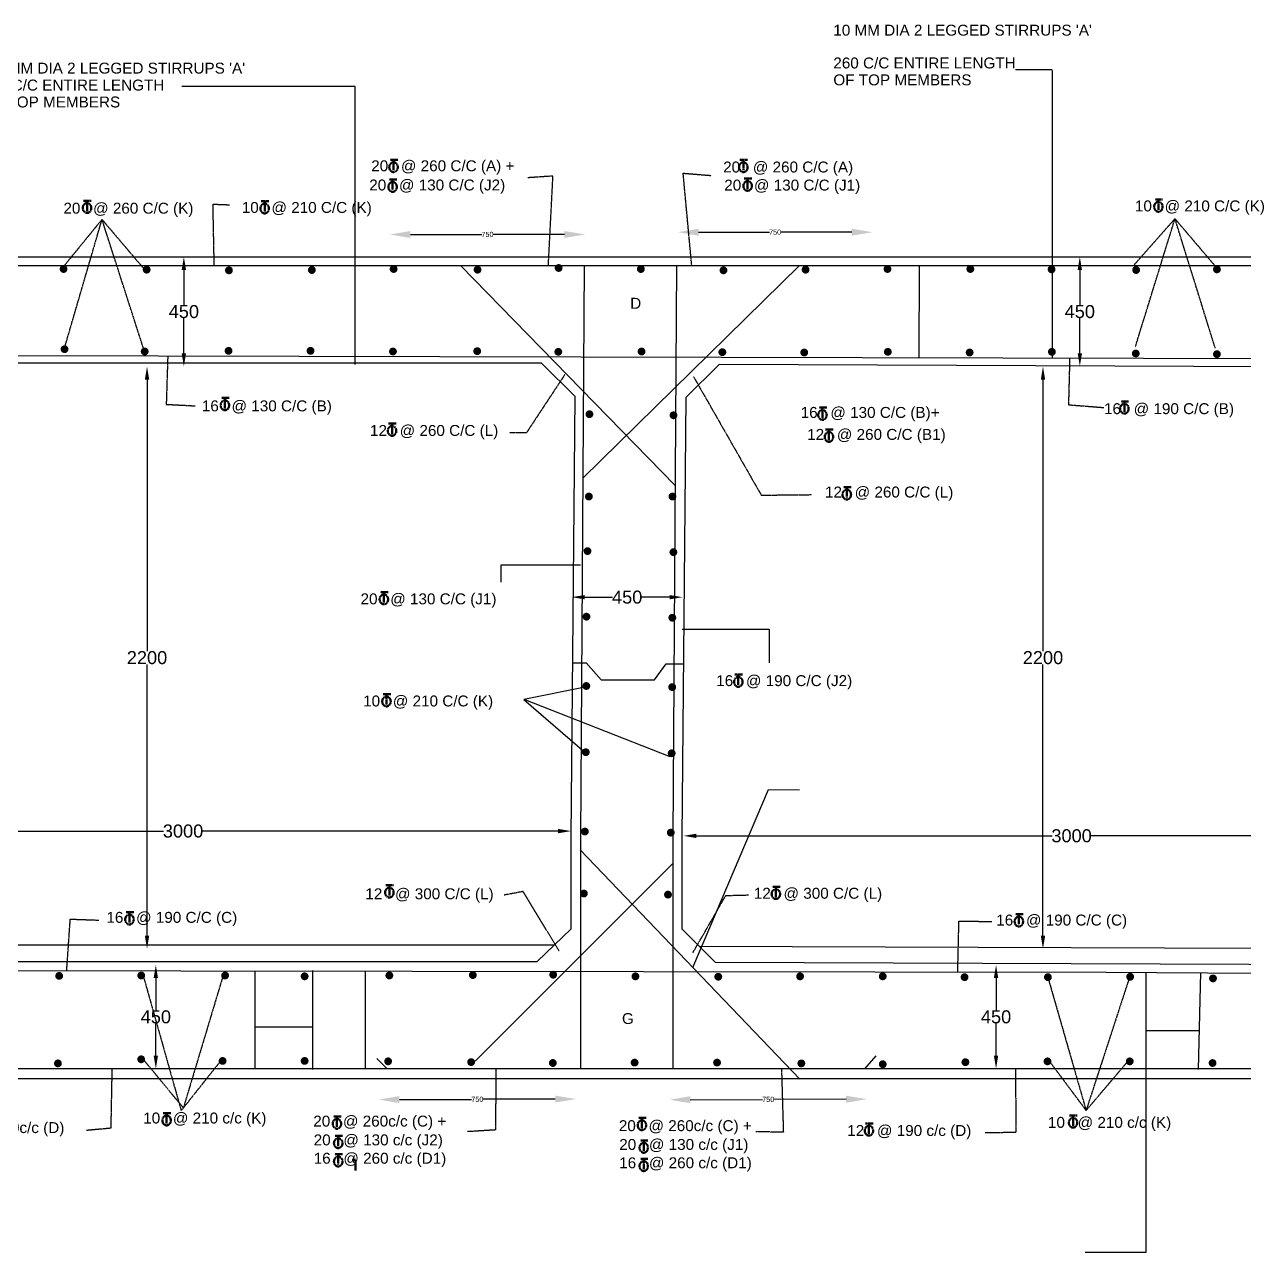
# Model space of a CAD drawing. Header units: millimetres. Extents: x 1006445 to 1027015, y 532888 to 545256.
# Drawn here: x 1015311 to 1020000, y 540536 to 545256 of the extents above; entities that cross this region are included whole.
import ezdxf

# ---------------------------------------------------------------- set-up
doc = ezdxf.new("R2010")
doc.units = ezdxf.units.MM
doc.header["$MEASUREMENT"] = 0
doc.linetypes.add('PHANTOM', pattern=[2.5, 1.25, -0.25, 0.25, -0.25, 0.25, -0.25])
for name, color, linetype in [('DIM', 7, 'Continuous'), ('DWG', 7, 'Continuous'), ('TXT', 7, 'Continuous'), ('TXT @ 1', 7, 'Continuous')]:
    doc.layers.add(name, color=color, linetype=linetype)
doc.styles.add('Notes', font='arial.ttf', dxfattribs={"height": 0.1})
doc.styles.get("Standard").update_dxf_attribs({"font": 'arial.ttf'})
doc.dimstyles.new('Civil', dxfattribs={"dimtxt": 80, "dimasz": 80, "dimexe": 0.1, "dimexo": 0.0625, "dimgap": 0.09, "dimtad": 0, "dimtih": 1, "dimtoh": 1, "dimdec": 0, "dimzin": 12, "dimdsep": 46, "dimtxsty": 'Standard', "dimcen": 0.1, "dimse1": 1, "dimse2": 1, "dimadec": 0, "dimazin": 2, "dimtfac": 1, "dimtdec": 0, "dimtofl": 0, "dimtmove": 0, "dimatfit": 3, "dimfxl": 1, "dimfrac": 1, "dimtolj": 1, "dimtzin": 0, "dimarcsym": 0})
doc.dimstyles.get("Standard").update_dxf_attribs({"dimtxt": 0.18, "dimasz": 0.18, "dimexe": 0.18, "dimexo": 0.0625, "dimgap": 0.09, "dimtad": 0, "dimtih": 1, "dimtoh": 1, "dimdec": 4, "dimzin": 0, "dimdsep": 46, "dimtxsty": 'Standard', "dimcen": 0.09, "dimadec": 0, "dimazin": 0, "dimtfac": 1, "dimtdec": 4, "dimtofl": 0, "dimtmove": 0, "dimatfit": 3, "dimfxl": 1, "dimtolj": 1, "dimtzin": 0, "dimarcsym": 0})

# ---------------------------------------------------------------- blocks, each defined once
blk = doc.blocks.new('*D62')
at = {"layer": 'Defpoints', "color": 0, "transparency": 16777216}
for p in [(1016714.1, 544457.9), (1017465.9, 544457.9), (1017465.9, 544449.1)]:
    blk.add_point(p, dxfattribs=at)
at = {"layer": 'DIM', "color": 0, "lineweight": -2, "transparency": 16777216}
for p, q in [((1016794.1, 544449.1), (1017067.9, 544449.1)), ((1017385.9, 544449.1), (1017112, 544449.1))]:
    blk.add_line(p, q, dxfattribs=at)
at = {"layer": 'DIM', "color": 0, "transparency": 16777216}
for points in [[(1016794.1, 544462.4), (1016794.1, 544435.7), (1016714.1, 544449.1)], [(1017385.9, 544462.4), (1017385.9, 544435.7), (1017465.9, 544449.1)]]:
    blk.add_solid(points, dxfattribs=at)
at = {"layer": 'DIM', "color": 0, "transparency": 16777216, "insert": (1017090, 544449.1), "char_height": 20, "attachment_point": 5}
blk.add_mtext('\\A1;750', dxfattribs=at)
blk = doc.blocks.new('*D63')
at = {"layer": 'Defpoints', "color": 0, "transparency": 16777216}
for p in [(1018570, 544457.8), (1017821.7, 544450.8), (1018570, 544450.8)]:
    blk.add_point(p, dxfattribs=at)
at = {"layer": 'DIM', "color": 0, "lineweight": -2, "transparency": 16777216}
for p, q in [((1017901.7, 544457.8), (1018173.8, 544457.8)), ((1018490, 544457.8), (1018217.9, 544457.8))]:
    blk.add_line(p, q, dxfattribs=at)
at = {"layer": 'DIM', "color": 0, "transparency": 16777216}
for points in [[(1017901.7, 544471.2), (1017901.7, 544444.5), (1017821.7, 544457.8)], [(1018490, 544471.2), (1018490, 544444.5), (1018570, 544457.8)]]:
    blk.add_solid(points, dxfattribs=at)
at = {"layer": 'DIM', "color": 0, "transparency": 16777216, "insert": (1018195.8, 544457.8), "char_height": 20, "attachment_point": 5}
blk.add_mtext('\\A1;750', dxfattribs=at)
blk = doc.blocks.new('*D74')
at = {"color": 0, "lineweight": -2, "transparency": 16777216}
for p, q in [((1015815.3, 541590.8), (1015815.3, 541467.1)), ((1015815.3, 541292), (1015815.3, 541415.8))]:
    blk.add_line(p, q, dxfattribs=at)
at = {"color": 0, "transparency": 16777216}
for points in [[(1015806.9, 541590.8), (1015823.6, 541590.8), (1015815.3, 541640.8)], [(1015806.9, 541292), (1015823.6, 541292), (1015815.3, 541242)]]:
    blk.add_solid(points, dxfattribs=at)
at = {"layer": 'Defpoints', "color": 0, "transparency": 16777216}
for p in [(1015787.3, 541640.8), (1015815.3, 541640.8), (1015789.3, 541242)]:
    blk.add_point(p, dxfattribs=at)
at = {"color": 0, "transparency": 16777216, "insert": (1015815.3, 541441.4), "char_height": 50, "attachment_point": 5}
blk.add_mtext('\\A1;450', dxfattribs=at)
blk = doc.blocks.new('*D75')
at = {"color": 0, "lineweight": -2, "transparency": 16777216}
for p, q in [((1015781.4, 543891.3), (1015781.4, 542847.8)), ((1015781.4, 541753.2), (1015781.4, 542796.6))]:
    blk.add_line(p, q, dxfattribs=at)
at = {"color": 0, "transparency": 16777216}
for points in [[(1015773.1, 543891.3), (1015789.8, 543891.3), (1015781.4, 543941.3)], [(1015773.1, 541753.2), (1015789.8, 541753.2), (1015781.4, 541703.2)]]:
    blk.add_solid(points, dxfattribs=at)
at = {"layer": 'Defpoints', "color": 0, "transparency": 16777216}
for p in [(1015781.4, 543941.3), (1015781.4, 543941.3), (1015791.3, 541703.2)]:
    blk.add_point(p, dxfattribs=at)
at = {"color": 0, "transparency": 16777216, "insert": (1015781.4, 542822.2), "char_height": 50, "attachment_point": 5}
blk.add_mtext('\\A1;2200', dxfattribs=at)
blk = doc.blocks.new('*D76')
at = {"color": 0, "lineweight": -2, "transparency": 16777216}
for p, q in [((1015923, 544313), (1015923, 544178.1)), ((1015923, 543991.9), (1015923, 544126.8))]:
    blk.add_line(p, q, dxfattribs=at)
at = {"color": 0, "transparency": 16777216}
for points in [[(1015914.7, 544313), (1015931.3, 544313), (1015923, 544363)], [(1015914.7, 543991.9), (1015931.3, 543991.9), (1015923, 543941.9)]]:
    blk.add_solid(points, dxfattribs=at)
at = {"layer": 'Defpoints', "color": 0, "transparency": 16777216}
for p in [(1015923, 544363), (1015923, 544363), (1015923, 543941.9)]:
    blk.add_point(p, dxfattribs=at)
at = {"color": 0, "transparency": 16777216, "insert": (1015923, 544152.4), "char_height": 50, "attachment_point": 5}
blk.add_mtext('\\A1;450', dxfattribs=at)
blk = doc.blocks.new('*D77')
at = {"color": 0, "lineweight": -2, "transparency": 16777216}
for p, q in [((1014477.9, 542155.7), (1015845.2, 542155.7)), ((1017361.8, 542155.7), (1015994.5, 542155.7))]:
    blk.add_line(p, q, dxfattribs=at)
at = {"color": 0, "transparency": 16777216}
for points in [[(1014477.9, 542164.1), (1014477.9, 542147.4), (1014427.9, 542155.7)], [(1017361.8, 542164.1), (1017361.8, 542147.4), (1017411.8, 542155.7)]]:
    blk.add_solid(points, dxfattribs=at)
at = {"layer": 'Defpoints', "color": 0, "transparency": 16777216}
for p in [(1017411.8, 542155.7), (1014427.9, 542127.3), (1017411.8, 542124.4)]:
    blk.add_point(p, dxfattribs=at)
at = {"color": 0, "transparency": 16777216, "insert": (1015919.9, 542155.7), "char_height": 50, "attachment_point": 5}
blk.add_mtext('\\A1;3000', dxfattribs=at)
blk = doc.blocks.new('*D78')
at = {"color": 0, "lineweight": -2, "transparency": 16777216}
for p, q in [((1019045, 541590.8), (1019045, 541467.1)), ((1019045, 541292), (1019045, 541415.8))]:
    blk.add_line(p, q, dxfattribs=at)
at = {"color": 0, "transparency": 16777216}
for points in [[(1019036.7, 541590.8), (1019053.3, 541590.8), (1019045, 541640.8)], [(1019036.7, 541292), (1019053.3, 541292), (1019045, 541242)]]:
    blk.add_solid(points, dxfattribs=at)
at = {"layer": 'Defpoints', "color": 0, "transparency": 16777216}
for p in [(1019045, 541640.8), (1019231.3, 541640.8), (1019233.3, 541242)]:
    blk.add_point(p, dxfattribs=at)
at = {"color": 0, "transparency": 16777216, "insert": (1019045, 541441.4), "char_height": 50, "attachment_point": 5}
blk.add_mtext('\\A1;450', dxfattribs=at)
blk = doc.blocks.new('*D79')
at = {"color": 0, "lineweight": -2, "transparency": 16777216}
for p, q in [((1019225.4, 543891.3), (1019225.4, 542847.8)), ((1019225.4, 541753.2), (1019225.4, 542796.6))]:
    blk.add_line(p, q, dxfattribs=at)
at = {"color": 0, "transparency": 16777216}
for points in [[(1019217.1, 543891.3), (1019233.8, 543891.3), (1019225.4, 543941.3)], [(1019217.1, 541753.2), (1019233.8, 541753.2), (1019225.4, 541703.2)]]:
    blk.add_solid(points, dxfattribs=at)
at = {"layer": 'Defpoints', "color": 0, "transparency": 16777216}
for p in [(1019225.4, 543941.3), (1019225.4, 543941.3), (1019235.3, 541703.2)]:
    blk.add_point(p, dxfattribs=at)
at = {"color": 0, "transparency": 16777216, "insert": (1019225.4, 542822.2), "char_height": 50, "attachment_point": 5}
blk.add_mtext('\\A1;2200', dxfattribs=at)
blk = doc.blocks.new('*D80')
at = {"color": 0, "lineweight": -2, "transparency": 16777216}
for p, q in [((1019367, 544313), (1019367, 544178.1)), ((1019367, 543991.9), (1019367, 544126.8))]:
    blk.add_line(p, q, dxfattribs=at)
at = {"color": 0, "transparency": 16777216}
for points in [[(1019358.7, 544313), (1019375.3, 544313), (1019367, 544363)], [(1019358.7, 543991.9), (1019375.3, 543991.9), (1019367, 543941.9)]]:
    blk.add_solid(points, dxfattribs=at)
at = {"layer": 'Defpoints', "color": 0, "transparency": 16777216}
for p in [(1019367, 544363), (1019367, 544363), (1019367, 543941.9)]:
    blk.add_point(p, dxfattribs=at)
at = {"color": 0, "transparency": 16777216, "insert": (1019367, 544152.4), "char_height": 50, "attachment_point": 5}
blk.add_mtext('\\A1;450', dxfattribs=at)
blk = doc.blocks.new('*D81')
at = {"color": 0, "lineweight": -2, "transparency": 16777216}
for p, q in [((1017893.4, 542137.4), (1019260.7, 542137.4)), ((1020777.3, 542137.4), (1019410, 542137.4))]:
    blk.add_line(p, q, dxfattribs=at)
at = {"color": 0, "transparency": 16777216}
for points in [[(1017893.4, 542145.7), (1017893.4, 542129), (1017843.4, 542137.4)], [(1020777.3, 542145.7), (1020777.3, 542129), (1020827.3, 542137.4)]]:
    blk.add_solid(points, dxfattribs=at)
at = {"layer": 'Defpoints', "color": 0, "transparency": 16777216}
for p in [(1017843.4, 542108.9), (1020827.3, 542137.4), (1020827.3, 542106)]:
    blk.add_point(p, dxfattribs=at)
at = {"color": 0, "transparency": 16777216, "insert": (1019335.3, 542137.4), "char_height": 50, "attachment_point": 5}
blk.add_mtext('\\A1;3000', dxfattribs=at)
blk = doc.blocks.new('*D84')
at = {"color": 0, "lineweight": -2, "transparency": 16777216}
for p, q in [((1017463.7, 543054.8), (1017570.8, 543054.8)), ((1017790.3, 543054.8), (1017683.3, 543054.8))]:
    blk.add_line(p, q, dxfattribs=at)
at = {"color": 0, "transparency": 16777216}
for points in [[(1017463.7, 543063.1), (1017463.7, 543046.5), (1017413.7, 543054.8)], [(1017790.3, 543063.1), (1017790.3, 543046.5), (1017840.3, 543054.8)]]:
    blk.add_solid(points, dxfattribs=at)
at = {"layer": 'Defpoints', "color": 0, "transparency": 16777216}
for p in [(1017413.7, 543052.3), (1017840.3, 543054.8), (1017840.3, 543054.8)]:
    blk.add_point(p, dxfattribs=at)
at = {"color": 0, "transparency": 16777216, "insert": (1017627, 543054.8), "char_height": 50, "attachment_point": 5}
blk.add_mtext('\\A1;450', dxfattribs=at)
blk = doc.blocks.new('*D86')
at = {"layer": 'Defpoints', "color": 0, "transparency": 16777216}
for p in [(1016671.7, 541117.7), (1017430.8, 541125.7), (1017430.8, 541120)]:
    blk.add_point(p, dxfattribs=at)
at = {"layer": 'DIM', "color": 0, "lineweight": -2, "transparency": 16777216}
for p, q in [((1016751.6, 541123.7), (1017029.1, 541124.5)), ((1017350.8, 541125.5), (1017073.3, 541124.6))]:
    blk.add_line(p, q, dxfattribs=at)
at = {"layer": 'DIM', "color": 0, "transparency": 16777216}
for points in [[(1016751.6, 541137), (1016751.7, 541110.3), (1016671.6, 541123.4)], [(1017350.7, 541138.8), (1017350.8, 541112.1), (1017430.8, 541125.7)]]:
    blk.add_solid(points, dxfattribs=at)
at = {"layer": 'DIM', "color": 0, "transparency": 16777216, "insert": (1017051.2, 541124.6), "char_height": 20, "attachment_point": 5}
blk.add_mtext('\\A1;750', dxfattribs=at)
blk = doc.blocks.new('*D87')
at = {"layer": 'Defpoints', "color": 0, "transparency": 16777216}
for p in [(1017789.7, 541117.2), (1018548.8, 541125.2), (1018548.8, 541119.5)]:
    blk.add_point(p, dxfattribs=at)
at = {"layer": 'DIM', "color": 0, "lineweight": -2, "transparency": 16777216}
for p, q in [((1017869.6, 541123.2), (1018147.1, 541124)), ((1018468.8, 541125), (1018191.3, 541124.1))]:
    blk.add_line(p, q, dxfattribs=at)
at = {"layer": 'DIM', "color": 0, "transparency": 16777216}
for points in [[(1017869.6, 541136.5), (1017869.7, 541109.8), (1017789.6, 541122.9)], [(1018468.7, 541138.3), (1018468.8, 541111.6), (1018548.8, 541125.2)]]:
    blk.add_solid(points, dxfattribs=at)
at = {"layer": 'DIM', "color": 0, "transparency": 16777216, "insert": (1018169.2, 541124.1), "char_height": 20, "attachment_point": 5}
blk.add_mtext('\\A1;750', dxfattribs=at)

msp = doc.modelspace()

# ---------------------------------------------------------------- linework, layer by layer
for points in [[(1019260.5, 545082.5), (1019119.5, 545082.5)], [(1019262.00493, 543974.04003), (1019262.00493, 545079.5)], [(1016581, 543949), (1016581, 545018.5), (1015915, 545018.5)], [(1016986.5, 544329.86897), (1017811.41179, 543484.0006)], [(1017456.79828, 543512.41361), (1018289.5, 544329.86897)], [(1018749.5, 544329.86897), (1018748.64241, 543975.28163)], [(1017447.5, 543178.5), (1017141.5, 543178.5), (1017141.5, 543113)], [(1017838.5, 542932.5), (1018173.5, 542932.5), (1018173.5, 542802)], [(1017417.7929, 542802.96198), (1017469.5, 542803), (1017527, 542736.5), (1017732.5, 542736.5), (1017777, 542799), (1017843.59396, 542798.40858)], [(1017230, 542662.5), (1017465, 542710)], [(1017230, 542663), (1017791, 542442)], [(1017230, 542662), (1017464.5, 542459.5)], [(1017879.5, 541631), (1018170, 542315.5), (1018289, 542314.5)], [(1017446.5, 542083), (1018290.5, 541202.5)], [(1017802, 542031), (1017042.5, 541271)], [(1016195.5, 541617), (1016195.5, 541242)], [(1016417, 541619.5), (1016417, 541239.5)], [(1016620, 541617), (1016620, 541242)], [(1019621, 541611.5), (1019621, 540536), (1019387, 540536)], [(1019831.5, 541611.5), (1019821.5, 541239)], [(1016414.5, 541401.5), (1016196.5, 541401.5)], [(1019619.5, 541389.5), (1019825, 541389.5)]]:
    msp.add_lwpolyline(points)
at = {"layer": 'DIM'}
for points in [[(1018540.69967, 541242.02668), (1018584.02583, 541291.43803)], [(1016705.10826, 541242.02668), (1016665.11482, 541281.60863)]]:
    msp.add_lwpolyline(points, dxfattribs=at)
at = {"layer": 'DWG'}
for points in [[(1007149, 542132.91582), (1007164, 544363), (1021269.64132, 544363), (1021254.64132, 542132.91582)], [(1007181.50684, 542132.91582), (1007196.50684, 544329.86897), (1021235.33484, 544329.86897), (1021220.33484, 542132.91582)], [(1017462.37957, 544329.86897), (1017447.37957, 542132.91582)], [(1017817.18707, 544329.86897), (1017802.18707, 542132.91582)], [(1007196.50684, 543959.52664), (1008630.9062, 543970.89505), (1013119.91679, 543988.89507), (1021235.33484, 543969.26741)], [(1017411.85802, 542132.91582), (1017426.85802, 543826.41069), (1017298.11364, 543954.12833), (1014560.01559, 543954.12833), (1014435.48309, 543832.1124)], [(1020827.2511, 542132.91582), (1020842.2511, 543809.78937), (1020717.05817, 543937.8055), (1017980.82711, 543949.1528), (1017852.68373, 543821.91838)], [(1017852.68373, 543821.91838), (1017837.68373, 542132.91582)], [(1021254.64132, 542132.91582), (1021254.64132, 541203.5), (1007149, 541203.5), (1007149, 542132.91582)], [(1021220.33484, 542132.91582), (1021220.33484, 541242.02668), (1007181.50684, 541242.02668), (1007181.50684, 542132.91582)], [(1014420.48309, 542132.91582), (1014420.48309, 541781.79571), (1014546.19912, 541654.78934), (1017281.5397, 541654.78934), (1017411.85802, 541779.76908), (1017411.85802, 542132.91582)], [(1017447.37957, 542132.91582), (1017447.37957, 541242.02668)], [(1017802.18707, 542132.91582), (1017802.18707, 541242.02668)], [(1017837.68373, 542132.91582), (1017837.68373, 541779.47873), (1017964.67773, 541652.31302), (1020701.91019, 541641.09903), (1020827.2511, 541763.48808), (1020827.2511, 542132.91582)], [(1014482.61043, 541719.0307), (1017347.3934, 541717.9453)], [(1017903.22086, 541713.85299), (1020765.08249, 541702.78359)], [(1007181.50684, 541591.97625), (1013242.25129, 541621.96149), (1019468.46918, 541612.99935), (1021220.33484, 541602.04119)]]:
    msp.add_lwpolyline(points, dxfattribs=at)
at = {"layer": 'DWG', "const_width": 15}
for points in [[(1015453.07509, 544316.36432, 1), (1015468.07509, 544316.36432, 1)], [(1015772.55806, 544313.80176, 1), (1015787.55806, 544313.80176, 1)], [(1016088.70805, 544311.24466, 1), (1016103.70805, 544311.24466, 1)], [(1016407.41795, 544312.52321, 1), (1016422.41795, 544312.52321, 1)], [(1016721.83397, 544316.34245, 1), (1016736.83397, 544316.34245, 1)], [(1017044.38374, 544313.78535, 1), (1017059.38374, 544313.78535, 1)], [(1017356.09464, 544320.19448, 1), (1017371.09464, 544320.19448, 1)], [(1017672.24463, 544316.35883, 1), (1017687.24463, 544316.35883, 1)], [(1017989.67457, 544311.24462, 1), (1018004.67457, 544311.24462, 1)], [(1018305.35334, 544313.75255, 1), (1018320.35334, 544313.75255, 1)], [(1018620.22337, 544316.30966, 1), (1018635.22337, 544316.30966, 1)], [(1018938.59402, 544316.32878, 1), (1018953.59402, 544316.32878, 1)], [(1019250.90413, 544315.05023, 1), (1019265.90413, 544315.05023, 1)], [(1019576.01382, 544312.49313, 1), (1019591.01382, 544312.49313, 1)], [(1019886.60572, 544314.94639, 1), (1019901.60572, 544314.94639, 1)], [(1015456.91497, 544008.23449, 1), (1015471.91497, 544008.23449, 1)], [(1015764.87832, 543999.27921, 1), (1015779.87832, 543999.27921, 1)], [(1016087.42809, 544001.83628, 1), (1016102.42809, 544001.83628, 1)], [(1016402.29812, 544001.83628, 1), (1016417.29812, 544001.83628, 1)], [(1016719.27405, 543999.2628, 1), (1016734.27405, 543999.2628, 1)], [(1017043.10378, 544000.54135, 1), (1017058.10378, 544000.54135, 1)], [(1017354.81469, 543998.00062, 1), (1017369.81469, 543998.00062, 1)], [(1017674.80454, 543999.27918, 1), (1017689.80454, 543999.27918, 1)], [(1017985.36348, 543996.6729, 1), (1018000.36348, 543996.6729, 1)], [(1018300.23351, 543995.39435, 1), (1018315.23351, 543995.39435, 1)], [(1018621.50332, 543997.95142, 1), (1018636.50332, 543997.95142, 1)], [(1018936.0341, 543995.41348, 1), (1018951.0341, 543995.41348, 1)], [(1019252.18409, 543997.97055, 1), (1019267.18409, 543997.97055, 1)], [(1019574.73386, 543991.57782, 1), (1019589.73386, 543991.57782, 1)], [(1019886.60572, 543988.91688, 1), (1019901.60572, 543988.91688, 1)], [(1017474.44318, 543758.22843, 1), (1017489.44318, 543758.22843, 1)], [(1017797.66681, 543754.06242, 1), (1017812.66681, 543754.06242, 1)], [(1017472.35785, 543441.61053, 1), (1017487.35785, 543441.61053, 1)], [(1017793.49616, 543441.61053, 1), (1017808.49616, 543441.61053, 1)], [(1017467.10176, 543231.8922, 1), (1017482.10176, 543231.8922, 1)], [(1017797.17038, 543227.73628, 1), (1017812.17038, 543227.73628, 1)], [(1017463.10176, 542979.8922, 1), (1017478.10176, 542979.8922, 1)], [(1017793.17038, 542975.73628, 1), (1017808.17038, 542975.73628, 1)], [(1017462.60176, 542713.3922, 1), (1017477.60176, 542713.3922, 1)], [(1017792.67038, 542709.23628, 1), (1017807.67038, 542709.23628, 1)], [(1017460.60176, 542458.8922, 1), (1017475.60176, 542458.8922, 1)], [(1017790.67038, 542454.73628, 1), (1017805.67038, 542454.73628, 1)], [(1017457.10176, 542153.8922, 1), (1017472.10176, 542153.8922, 1)], [(1017787.17038, 542149.73628, 1), (1017802.17038, 542149.73628, 1)], [(1017453.1872, 541915.68977, 1), (1017468.1872, 541915.68977, 1)], [(1017776.41084, 541911.52372, 1), (1017791.41084, 541911.52372, 1)], [(1015436.13087, 541599.04102, 1), (1015451.13087, 541599.04102, 1)], [(1015751.53412, 541600.55903, 1), (1015766.53412, 541600.55903, 1)], [(1016073.9467, 541600.55903, 1), (1016088.9467, 541600.55903, 1)], [(1016379.78568, 541597.44885, 1), (1016394.78568, 541597.44885, 1)], [(1016705.35924, 541600.60625, 1), (1016720.35924, 541600.60625, 1)], [(1017026.19139, 541602.18496, 1), (1017041.19139, 541602.18496, 1)], [(1017335.23364, 541603.63552, 1), (1017350.23364, 541603.63552, 1)], [(1017651.32446, 541597.32068, 1), (1017666.32446, 541597.32068, 1)], [(1017969.77129, 541595.76895, 1), (1017984.77129, 541595.76895, 1)], [(1018284.28162, 541597.34766, 1), (1018299.28162, 541597.34766, 1)], [(1018601.95286, 541597.34766, 1), (1018616.95286, 541597.34766, 1)], [(1018916.46319, 541594.19025, 1), (1018931.46319, 541594.19025, 1)], [(1019236.90103, 541594.15653, 1), (1019251.90103, 541594.15653, 1)], [(1019552.99185, 541595.73524, 1), (1019567.99185, 541595.73524, 1)], [(1019871.38156, 541589.35634, 1), (1019886.38156, 541589.35634, 1)], [(1015751.53412, 541278.50219, 1), (1015766.53412, 541278.50219, 1)], [(1015431.38953, 541262.77579, 1), (1015446.38953, 541262.77579, 1)], [(1016064.46403, 541272.18734, 1), (1016079.46403, 541272.18734, 1)], [(1016379.78568, 541272.23457, 1), (1016394.78568, 541272.23457, 1)], [(1016700.6179, 541270.65587, 1), (1016715.6179, 541270.65587, 1)], [(1017019.86957, 541267.49843, 1), (1017034.86957, 541267.49843, 1)], [(1017333.65315, 541264.21285, 1), (1017348.65315, 541264.21285, 1)], [(1017648.16355, 541265.79159, 1), (1017663.16355, 541265.79159, 1)], [(1017965.02989, 541265.81857, 1), (1017980.02989, 541265.81857, 1)], [(1018289.02295, 541262.66113, 1), (1018304.02295, 541262.66113, 1)], [(1018601.95286, 541259.50372, 1), (1018616.95286, 541259.50372, 1)], [(1018919.6241, 541267.39727, 1), (1018934.6241, 541267.39727, 1)], [(1019235.32054, 541270.52099, 1), (1019250.32054, 541270.52099, 1)], [(1019551.41136, 541270.52099, 1), (1019566.41136, 541270.52099, 1)], [(1019869.80114, 541264.14206, 1), (1019884.80114, 541264.14206, 1)]]:
    msp.add_lwpolyline(points, format="xyb", close=True, dxfattribs=at)
at = {"layer": 'TXT', "linetype": 'PHANTOM', "lineweight": 50}
for points in [[(1016728.99126, 544695.88525), (1016728.99126, 544735.93617), (1016715.88964, 544735.93617)], [(1016728.99126, 544735.93617), (1016745.26903, 544735.93617)], [(1018073.71487, 544695.85876), (1018073.71487, 544735.90968), (1018060.61324, 544735.90968)], [(1018073.71487, 544735.90968), (1018089.99264, 544735.90968)], [(1016725.37576, 544620.05117), (1016725.37576, 544660.10209), (1016712.27414, 544660.10209)], [(1016725.37576, 544660.10209), (1016741.65354, 544660.10209)], [(1018089.98445, 544623.63579), (1018089.98445, 544663.68671), (1018076.88282, 544663.68671)], [(1018089.98445, 544663.68671), (1018106.26222, 544663.68671)], [(1015550.85682, 544538.92526), (1015550.85682, 544578.97618), (1015537.7552, 544578.97618)], [(1015550.85682, 544578.97618), (1015567.13459, 544578.97618)], [(1016233.67145, 544536.99477), (1016233.67145, 544577.04569), (1016220.56982, 544577.04569)], [(1016233.67145, 544577.04569), (1016249.94922, 544577.04569)], [(1019669.12293, 544543.74595), (1019669.12293, 544583.79687), (1019656.0213, 544583.79687)], [(1019669.12293, 544583.79687), (1019685.4007, 544583.79687)], [(1016080.73467, 543780.57051), (1016080.73467, 543820.62143), (1016067.63304, 543820.62143)], [(1016080.73467, 543820.62143), (1016097.01244, 543820.62143)], [(1019538.40556, 543767.60475), (1019538.40556, 543807.65567), (1019525.30393, 543807.65567)], [(1019538.40556, 543807.65567), (1019554.68333, 543807.65567)], [(1018377.69687, 543743.44635), (1018377.69687, 543783.49727), (1018364.59525, 543783.49727)], [(1018377.69687, 543783.49727), (1018393.97465, 543783.49727)], [(1016723.31353, 543682.10565), (1016723.31353, 543722.15657), (1016710.21191, 543722.15657)], [(1016723.31353, 543722.15657), (1016739.5913, 543722.15657)], [(1018402.69687, 543658.94635), (1018402.69687, 543698.99727), (1018389.59525, 543698.99727)], [(1018402.69687, 543698.99727), (1018418.97465, 543698.99727)], [(1018471.19687, 543437.44635), (1018471.19687, 543477.49727), (1018458.09525, 543477.49727)], [(1018471.19687, 543477.49727), (1018487.47465, 543477.49727)], [(1016691.81353, 543034.60565), (1016691.81353, 543074.65657), (1016678.71191, 543074.65657)], [(1016691.81353, 543074.65657), (1016708.0913, 543074.65657)], [(1018054.28657, 542717.4253), (1018054.28657, 542757.47621), (1018041.18494, 542757.47621)], [(1018054.28657, 542757.47621), (1018070.56434, 542757.47621)], [(1016701.81353, 542642.10565), (1016701.81353, 542682.15657), (1016688.71191, 542682.15657)], [(1016701.81353, 542682.15657), (1016718.0913, 542682.15657)], [(1016713.07056, 541907.49321), (1016713.07056, 541947.54413), (1016699.96894, 541947.54413)], [(1016713.07056, 541947.54413), (1016729.34833, 541947.54413)], [(1018198.7384, 541901.79416), (1018198.7384, 541941.84507), (1018185.63678, 541941.84507)], [(1018198.7384, 541941.84507), (1018215.01618, 541941.84507)], [(1015713.91024, 541803.76208), (1015713.91024, 541843.813), (1015700.80861, 541843.813)], [(1015713.91024, 541843.813), (1015730.18801, 541843.813)], [(1019132.69408, 541795.9934), (1019132.69408, 541836.04431), (1019119.59245, 541836.04431)], [(1019132.69408, 541836.04431), (1019148.97185, 541836.04431)], [(1015856.67887, 541031.5515), (1015856.67887, 541071.60242), (1015843.57724, 541071.60242)], [(1015856.67887, 541071.60242), (1015872.95664, 541071.60242)], [(1016511.33126, 541018.56554), (1016511.33126, 541058.61646), (1016498.22964, 541058.61646)], [(1016511.33126, 541058.61646), (1016527.60903, 541058.61646)], [(1019341.05337, 541022.79633), (1019341.05337, 541062.84725), (1019327.95174, 541062.84725)], [(1019341.05337, 541062.84725), (1019357.33114, 541062.84725)], [(1017683.73194, 541013.07397), (1017683.73194, 541053.12489), (1017670.63032, 541053.12489)], [(1017683.73194, 541053.12489), (1017700.00972, 541053.12489)], [(1018556.49573, 540992.10156), (1018556.49573, 541032.15248), (1018543.39411, 541032.15248)], [(1018556.49573, 541032.15248), (1018572.77351, 541032.15248)], [(1016516.33126, 540944.06554), (1016516.33126, 540984.11646), (1016503.22964, 540984.11646)], [(1016516.33126, 540984.11646), (1016532.60903, 540984.11646)], [(1017690.83126, 540926.56554), (1017690.83126, 540966.61646), (1017677.72964, 540966.61646)], [(1017690.83126, 540966.61646), (1017707.10903, 540966.61646)], [(1016516.33126, 540873.56554), (1016516.33126, 540913.61646), (1016503.22964, 540913.61646)], [(1016516.33126, 540913.61646), (1016532.60903, 540913.61646)], [(1016583.23194, 540851.57397), (1016583.23194, 540891.62489), (1016570.13032, 540891.62489)], [(1017690.83126, 540856.06554), (1017690.83126, 540896.11646), (1017677.72964, 540896.11646)], [(1017690.83126, 540896.11646), (1017707.10903, 540896.11646)]]:
    msp.add_lwpolyline(points, dxfattribs=at)
for centre in [(1016728.99137, 544707.78155), (1018073.71497, 544707.75507), (1016725.37587, 544631.94748), (1018089.98455, 544635.5321), (1015550.85693, 544550.82157), (1016233.67155, 544548.89107), (1019669.12303, 544555.64226), (1016080.73477, 543792.46681), (1019538.40566, 543779.50105), (1018377.69698, 543755.34266), (1016723.31364, 543694.00196), (1018402.69698, 543670.84266), (1018471.19698, 543449.34266), (1016691.81364, 543046.50196), (1018054.28667, 542729.3216), (1016701.81364, 542654.00196), (1016713.07067, 541919.38952), (1018198.73851, 541913.69046), (1015713.91034, 541815.65839), (1019132.69418, 541807.8897), (1015856.67897, 541043.4478), (1016511.33137, 541030.46185), (1017683.73205, 541024.97028), (1018556.49584, 541003.99787), (1019341.05347, 541034.69264), (1016516.33137, 540955.96185), (1017690.83137, 540938.46185), (1016516.33137, 540885.46185), (1017690.83137, 540867.96185)]:
    msp.add_ellipse(centre, major_axis=(0, 19.03409), ratio=0.8551904459, dxfattribs=at)

# ---------------------------------------------------------------- texts
at = {"layer": 'TXT @ 1', "linetype": 'PHANTOM', "style": 'Notes'}
for s, p in [("10 MM DIA 2 LEGGED STIRRUPS 'A'", (1018419.5, 545213.38883)), ('260 C/C ENTIRE LENGTH', (1018419.5, 545087.38883)), ("10 MM DIA 2 LEGGED STIRRUPS 'A'", (1015164.5, 545067.5)), ('260 C/C ENTIRE LENGTH', (1015147, 545002.38883)), ('OF TOP MEMBERS', (1018419.5, 545022.38883)), ('OF TOP MEMBERS', (1015147, 544937.38883)), ('20   @ 260 C/C (A) +', (1016643.28844, 544692.06245)), ('20   @ 260 C/C (A)', (1017996.00326, 544687.38883)), ('20   @ 130 C/C (J2)', (1016635.67147, 544618.36299)), ('20   @ 130 C/C (J1)', (1018000.27823, 544617.9357)), ('20   @ 260 C/C (K)', (1015460.02318, 544529.09999)), ('10   @ 210 C/C (K)', (1016145.57658, 544531.91894)), ('10   @ 210 C/C (K)', (1019578.90575, 544537.82831)), ('D', (1017638.79445, 544163.58319)), ('16   @ 130 C/C (B)', (1015992.19808, 543769.17639)), ('16   @ 190 C/C (B)', (1019460.01158, 543758.49545)), ('16   @ 130 C/C (B)+', (1018294, 543744)), ('12   @ 260 C/C (L)', (1016638.48019, 543674.65643)), ('12   @ 260 C/C (B1)', (1018319, 543659.5)), ('12   @ 260 C/C (L)', (1018387.5, 543438)), ('20   @ 130 C/C (J1)', (1016602.17439, 543027.34616)), ('16   @ 190 C/C (J2)', (1017969.52041, 542713.04261)), ('10   @ 210 C/C (K)', (1016612.17439, 542634.84616)), ('12   @ 300 C/C (L)', (1016620.5153, 541893.63155)), ('12   @ 300 C/C (L)', (1018113.95846, 541895.65545)), ('16   @ 190 C/C (C)', (1015625.26916, 541803.02728)), ('16   @ 190 C/C (C)', (1019045.86202, 541792.6664)), ('G', (1017607.05452, 541414.05709)), ('10   @ 210 c/c (K)', (1015766.80193, 541031.64927)), ('20   @ 260c/c (C) +', (1016420.48231, 541019.81243)), ('10   @ 210 c/c (K)', (1019244.58986, 541014.95775)), ('12   @ 190c/c (D) ', (1015003.08964, 540994.83256)), ('20   @ 260c/c (C) +', (1017594.98231, 541002.31243)), ('12   @ 190 c/c (D)', (1018473.13214, 540983.66011)), ('20   @ 130 c/c (J2)', (1016422.06122, 540947.61297)), ('20   @ 130 c/c (J1)', (1017596.56122, 540930.11297)), ('16   @ 260 c/c (D1) ', (1016422.06122, 540877.11297)), ('16   @ 260 c/c (D1) ', (1017596.56122, 540859.61297))]:
    msp.add_text(s, height=42, dxfattribs=at).set_placement(p)

# ---------------------------------------------------------------- dimensions: what is measured, and where the dimension line sits
for base, p1, p2, text, picture, middle in [((1015923, 544363), (1015923, 543941.89944), (1015923, 544363), '450', '*D76', (1015923, 544152.44972)), ((1019367, 544363), (1019367, 543941.89944), (1019367, 544363), '450', '*D80', (1019367, 544152.44972)), ((1015781.43692, 543941.27578), (1015791.29692, 541703.16256), (1015781.43692, 543941.27578), '2200', '*D75', (1015781.43692, 542822.21917)), ((1019225.43692, 543941.27578), (1019235.29692, 541703.16256), (1019225.43692, 543941.27578), '2200', '*D79', (1019225.43692, 542822.21917)), ((1015815.26535, 541640.84414), (1015789.26535, 541242.02668), (1015787.31883, 541640.84414), '450', '*D74', (1015815.26535, 541441.43541))]:
    dim = msp.add_linear_dim(base=base, p1=p1, p2=p2, angle=90, text=text, dimstyle='Civil', override={"dimtxt": 50, "dimasz": 50})
    dim.commit()
    dim.dimension.update_dxf_attribs({"geometry": picture, "text_midpoint": middle})
for base, p1, p2, text, picture, middle in [((1017840.31241, 543054.78356), (1017413.71703, 543052.29848), (1017840.31241, 543054.78356), '450', '*D84', (1017627.01472, 543054.78356)), ((1017411.78229, 542155.74245), (1014427.93738, 542127.29928), (1017411.78229, 542124.36614), '3000', '*D77', (1015919.85983, 542155.74245)), ((1020827.2511, 542137.37631), (1017843.40619, 542108.93313), (1020827.2511, 542106), '3000', '*D81', (1019335.32864, 542137.37631))]:
    dim = msp.add_linear_dim(base=base, p1=p1, p2=p2, text=text, dimstyle='Civil', override={"dimtxt": 50, "dimasz": 50})
    dim.commit()
    dim.dimension.update_dxf_attribs({"geometry": picture, "text_midpoint": middle})
dim = msp.add_linear_dim(base=(1019045, 541640.84414), p1=(1019233.26535, 541242.02668), p2=(1019231.31883, 541640.84414), angle=90, text='450', dimstyle='Civil', override={"dimtxt": 50, "dimasz": 50})
dim.commit()
dim.dimension.update_dxf_attribs({"geometry": '*D78', "text_midpoint": (1019045, 541441.43541), "dimtype": 160})
at = {"layer": 'DIM'}
for p1, p2, distance, picture, middle in [((1016714.05822, 544457.89443), (1017465.89299, 544457.89443), -8.81383, '*D62', (1017089.97561, 544449.0806)), ((1017821.69296, 544450.76576), (1018569.99802, 544450.76576), 7.05108, '*D63', (1018195.84549, 544457.81684)), ((1016671.65762, 541117.65888), (1017430.77351, 541119.96347), 5.75795, '*D86', (1017051.19808, 541124.5691)), ((1017789.65762, 541117.15888), (1018548.77351, 541119.46347), 5.75795, '*D87', (1018169.19808, 541124.0691))]:
    dim = msp.add_aligned_dim(p1=p1, p2=p2, distance=distance, text='750', dimstyle='Civil', override={"dimtxt": 20}, dxfattribs=at)
    dim.commit()
    dim.dimension.update_dxf_attribs({"geometry": picture, "text_midpoint": middle})

# ---------------------------------------------------------------- leaders
at = {"layer": 'TXT', "linetype": 'PHANTOM'}
for points in [[(1017324.14088, 544329.86897), (1017341.7047, 544673.61294), (1017245.10388, 544667.03441)], [(1017875.20482, 544329.86897), (1017842.27269, 544684.57717), (1017949.85092, 544675.80581)], [(1016039.76438, 544329.86897), (1016035.04974, 544565.60334), (1016098.69718, 544563.24884)], [(1015453.07509, 544316.36432), (1015608.37644, 544506.74104)], [(1015465.16048, 544015.69735), (1015608.37644, 544506.74104)], [(1015769.38836, 544006.15745), (1015608.37644, 544506.74104)], [(1015772.55806, 544313.80176), (1015608.37644, 544506.74104)], [(1019574.09402, 544330.32878), (1019732.75972, 544509.6383)], [(1019580.37611, 544016.79243), (1019732.75972, 544509.6383)], [(1019887.68409, 544011.97055), (1019732.75972, 544509.6383)], [(1019886.40413, 544329.05023), (1019732.75972, 544509.6383)], [(1015861.1127, 543982.26531), (1015855.25344, 543796.11717), (1015967.02496, 543790.24147)], [(1019327.98795, 543973.88045), (1019323.36382, 543794.54772), (1019459.1881, 543783.75644)], [(1017387.37547, 543910.3884), (1017239.65127, 543686.43792), (1017174.94147, 543686.43792)], [(1017882.17327, 543902.43915), (1018142.5, 543447), (1018337.5, 543449)], [(1017365.55181, 541694.89224), (1017226.91791, 541923.41865), (1017154.36447, 541909.70873)], [(1017879.49576, 541687.85181), (1018006.25258, 541908.05809), (1018093.46723, 541910.18275)], [(1015472.65144, 541618.75101), (1015486.38727, 541817.3075), (1015596.1979, 541813.39039)], [(1018897.70905, 541613.82092), (1018902.34052, 541809.70182), (1019028.86566, 541808.16066)], [(1015766.53412, 541600.55903), (1015912.66302, 541081.09038)], [(1016073.9467, 541600.55903), (1015920.96411, 541091.54033)], [(1019246.14451, 541586.862), (1019391.11969, 541081.82585)], [(1019556.61998, 541589.31194), (1019391.11969, 541081.82585)], [(1015766.53412, 541278.50219), (1015920.96411, 541091.54033)], [(1016064.46403, 541272.18734), (1015912.66302, 541081.09038)], [(1019250.32054, 541270.52099), (1019391.11969, 541081.82585)], [(1019551.41136, 541270.52099), (1019391.11969, 541081.82585)], [(1015646.39637, 541242.02668), (1015642.03134, 541013.5134), (1015548.18322, 541004.7938)], [(1017122.80992, 541242.02668), (1017120.6274, 541006.79549), (1017013.68424, 541000.25579)], [(1018220.16664, 541242.02668), (1018227.40415, 540997.80205), (1018121.25384, 541000.21166)], [(1019119.5, 541242.02668), (1019121.5, 540996.5), (1019002.98154, 540996.30883)]]:
    msp.add_leader(points, dimstyle='Standard', override={"dimasz": 0.1, "dimgap": 0.07, "dimtad": 0}, dxfattribs=at)

doc.saveas('drawing.dxf')
